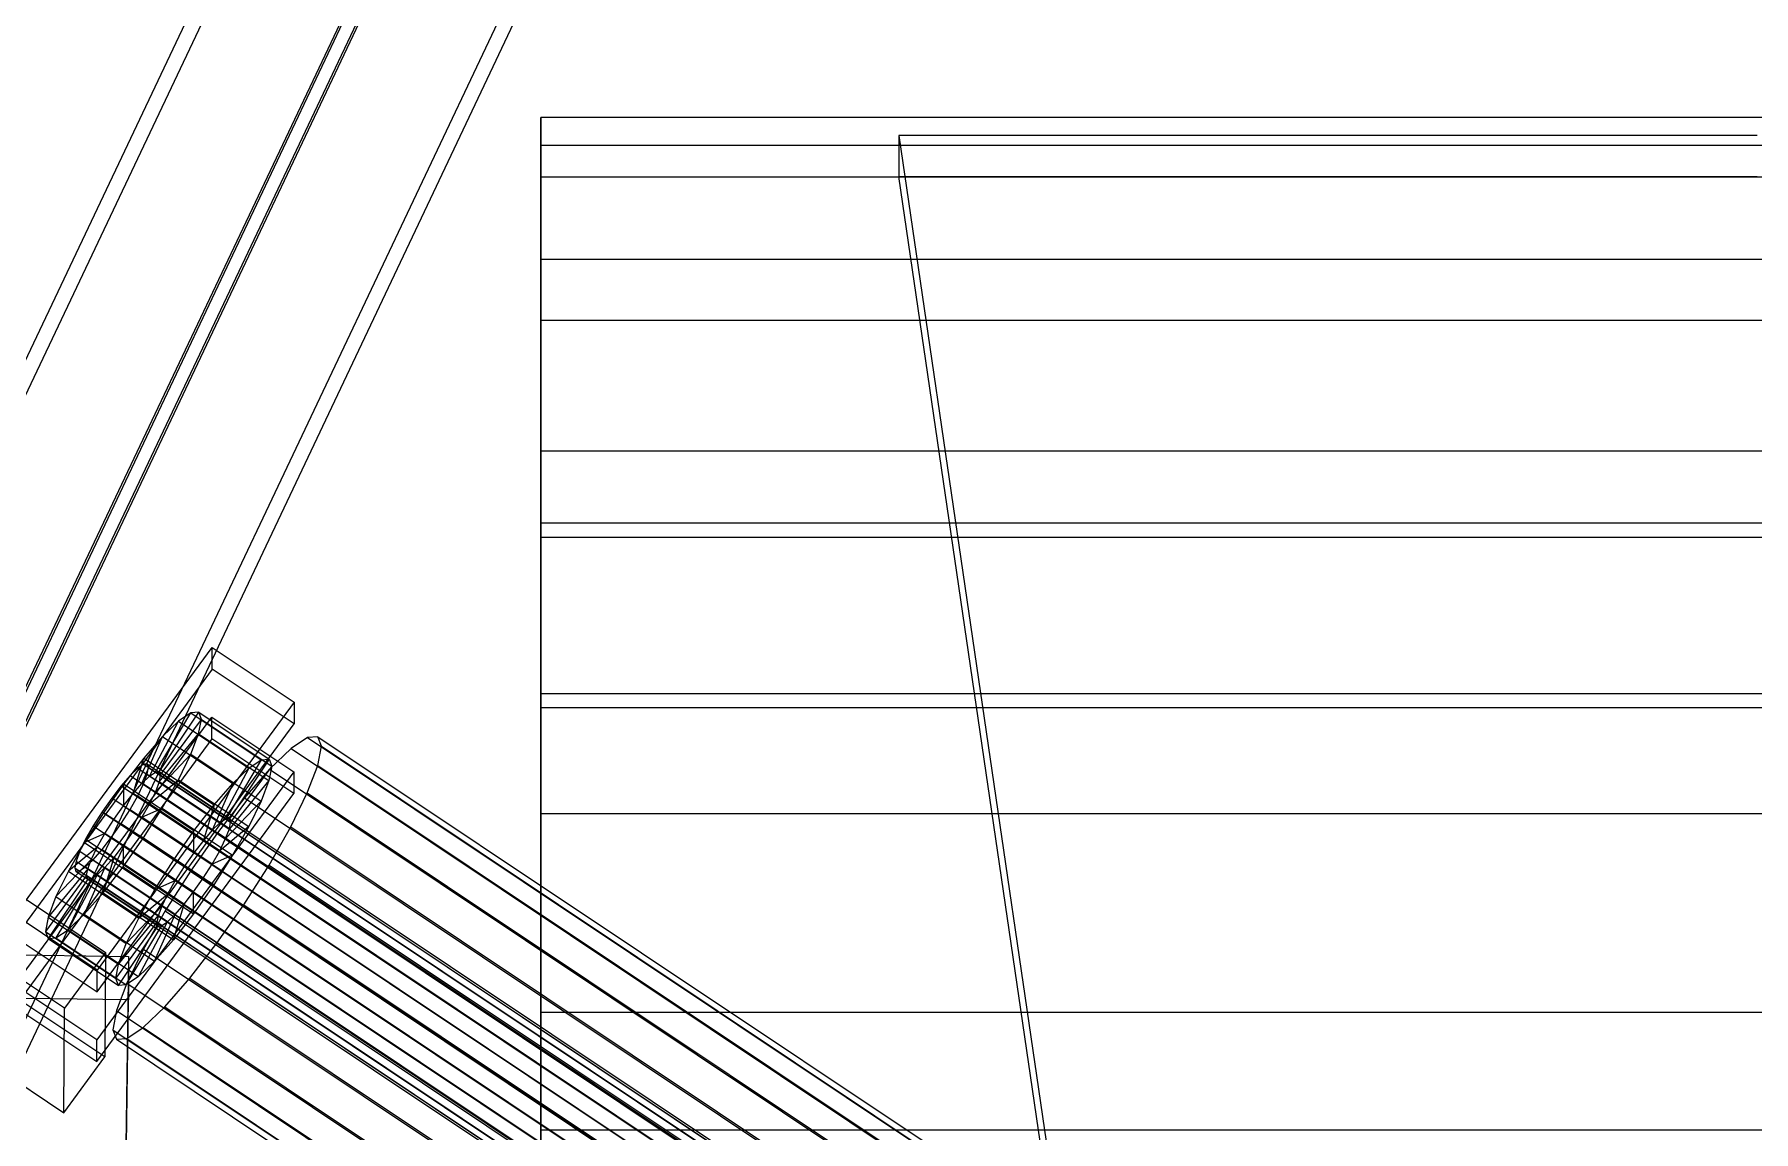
# Model space of a CAD drawing. Header units: millimetres. Extents: x -1970 to 34302, y -65268 to 6837.
# Drawn here: x -370.8 to -130.5, y -32471.9 to -32318.5 of the extents above; entities that cross this region are included whole.
import ezdxf

# ---------------------------------------------------------------- set-up
doc = ezdxf.new("R2010")
doc.units = ezdxf.units.MM
doc.layers.add('frontal_C01', color=7, linetype='Continuous', lineweight=0)
doc.layers.add('frontal_C02', color=7, linetype='Continuous', lineweight=0)

msp = doc.modelspace()

# ---------------------------------------------------------------- linework, layer by layer
at = {"layer": 'frontal_C01'}
for p, q in [((-439.114, -32505.516), (-299.114, -32210.225)), ((-439.114, -32510.386), (-299.114, -32215.095)), ((-280.886, -32218.066), (-420.886, -32513.357)), ((-420.886, -32518.227), (-280.886, -32222.936)), ((-439.114, -32551.172), (-299.114, -32255.881)), ((-439.114, -32556.042), (-299.114, -32260.751)), ((-280.886, -32263.722), (-420.886, -32559.014)), ((-420.886, -32563.884), (-280.886, -32268.593)), ((-300, -32334.062), (-300, -32330.147)), ((-300, -32330.147), (-300, -32338.485)), ((300, -32330.147), (-300, -32330.147)), ((-130, -32332.673), (-250, -32332.673)), ((-250, -32332.673), (-228.298, -32480.607)), ((-250, -32332.673), (-250, -32338.392)), ((-300, -32349.964), (-300, -32334.062)), ((300, -32334.062), (-300, -32334.062)), ((-300, -32338.485), (-300, -32358.508)), ((300, -32338.485), (-300, -32338.485)), ((-228.298, -32486.326), (-250, -32338.392)), ((-250, -32338.392), (-130, -32338.392)), ((-300, -32376.767), (-300, -32349.964)), ((300, -32349.964), (-300, -32349.964)), ((-300, -32358.508), (-300, -32388.85)), ((300, -32358.508), (-300, -32358.508)), ((-300, -32412.647), (-300, -32376.767)), ((300, -32376.767), (-300, -32376.767)), ((-300, -32388.85), (-300, -32427.445)), ((300, -32388.85), (-300, -32388.85)), ((-373.501, -32441.64), (-345.969, -32404.196)), ((-345.981, -32407.24), (-345.969, -32404.196)), ((-345.969, -32404.196), (-334.501, -32411.85)), ((-345.981, -32407.24), (-373.513, -32444.684)), ((-334.513, -32414.893), (-345.981, -32407.24)), ((-334.501, -32411.85), (-362.033, -32449.293)), ((-334.501, -32411.85), (-334.513, -32414.893)), ((-300, -32455.157), (-300, -32412.647)), ((300, -32412.647), (-300, -32412.647)), ((-373.539, -32451.38), (-346.008, -32413.936)), ((-362.045, -32452.337), (-334.513, -32414.893)), ((-354.71, -32422.175), (-350.645, -32414.507)), ((-353.892, -32421.627), (-348.918, -32413.349)), ((-353.378, -32421.586), (-347.835, -32413.263)), ((-353.205, -32422.056), (-347.47, -32414.255)), ((-350.645, -32414.507), (-352.899, -32416.658)), ((-348.918, -32413.349), (-350.645, -32414.507)), ((-350.645, -32414.507), (-340.816, -32421.067)), ((-347.835, -32413.263), (-348.918, -32413.349)), ((-348.918, -32413.349), (-339.088, -32419.909)), ((-347.847, -32416.257), (-347.47, -32414.255)), ((-347.835, -32413.263), (-338.005, -32419.823)), ((-347.47, -32414.255), (-347.835, -32413.263)), ((-347.47, -32414.255), (-337.64, -32420.815)), ((-346.02, -32416.98), (-346.008, -32413.936)), ((-346.008, -32413.936), (-334.539, -32421.59)), ((-346.02, -32416.98), (-373.551, -32454.424)), ((-355.777, -32423.194), (-352.899, -32416.658)), ((-352.899, -32416.658), (-355.525, -32419.655)), ((-353.384, -32423.004), (-347.847, -32416.257)), ((-352.899, -32416.658), (-343.069, -32423.218)), ((-348.941, -32419.133), (-347.847, -32416.257)), ((-347.847, -32416.257), (-338.017, -32422.817)), ((-334.551, -32424.633), (-346.02, -32416.98)), ((-332.629, -32416.798), (-334.938, -32418.346)), ((-331.181, -32416.683), (-332.629, -32416.798)), ((-332.629, -32416.798), (-148.32, -32539.796)), ((-330.692, -32418.009), (-331.181, -32416.683)), ((-331.181, -32416.683), (-146.872, -32539.682)), ((-355.525, -32419.655), (-358.345, -32423.294)), ((-357.021, -32424.614), (-355.525, -32419.655)), ((-355.525, -32419.655), (-345.695, -32426.214)), ((-353.902, -32424.366), (-348.941, -32419.133)), ((-350.678, -32422.686), (-348.941, -32419.133)), ((-348.941, -32419.133), (-339.111, -32425.692)), ((-339.088, -32419.909), (-344.062, -32428.187)), ((-338.005, -32419.823), (-343.549, -32428.146)), ((-340.816, -32421.067), (-339.088, -32419.909)), ((-339.088, -32419.909), (-338.005, -32419.823)), ((-338.005, -32419.823), (-337.64, -32420.815)), ((-334.938, -32418.346), (-337.95, -32421.221)), ((-334.938, -32418.346), (-150.629, -32541.344)), ((-331.197, -32420.685), (-330.692, -32418.009)), ((-330.692, -32418.009), (-146.383, -32541.007)), ((-334.539, -32421.59), (-362.071, -32459.033)), ((-357.415, -32422.101), (-358.659, -32423.52)), ((-356.348, -32421.082), (-357.415, -32422.101)), ((-357.415, -32422.101), (-143.617, -32564.778)), ((-355.53, -32420.534), (-356.348, -32421.082)), ((-356.348, -32421.082), (-142.549, -32563.76)), ((-355.777, -32423.194), (-354.71, -32422.175)), ((-355.541, -32423.273), (-355.022, -32421.911)), ((-355.017, -32420.493), (-355.53, -32420.534)), ((-355.53, -32420.534), (-141.731, -32563.211)), ((-355.022, -32421.911), (-354.844, -32420.963)), ((-355.022, -32421.911), (-141.224, -32564.589)), ((-354.844, -32420.963), (-355.017, -32420.493)), ((-355.017, -32420.493), (-141.218, -32563.171)), ((-354.844, -32420.963), (-141.045, -32563.641)), ((-354.71, -32422.175), (-353.892, -32421.627)), ((-344.88, -32428.735), (-354.71, -32422.175)), ((-353.892, -32421.627), (-353.378, -32421.586)), ((-344.062, -32428.187), (-353.892, -32421.627)), ((-353.205, -32422.056), (-353.384, -32423.004)), ((-343.549, -32428.146), (-353.378, -32421.586)), ((-353.378, -32421.586), (-353.205, -32422.056)), ((-343.376, -32428.616), (-353.205, -32422.056)), ((-340.816, -32421.067), (-344.88, -32428.735)), ((-337.64, -32420.815), (-343.376, -32428.616)), ((-343.069, -32423.218), (-340.816, -32421.067)), ((-337.95, -32421.221), (-341.461, -32425.227)), ((-337.64, -32420.815), (-338.017, -32422.817)), ((-337.95, -32421.221), (-153.641, -32544.219)), ((-334.539, -32421.59), (-334.551, -32424.633)), ((-332.659, -32424.529), (-331.197, -32420.685)), ((-331.197, -32420.685), (-146.887, -32543.684)), ((-362.083, -32462.077), (-334.551, -32424.633)), ((-358.345, -32423.294), (-361.166, -32427.327)), ((-358.659, -32423.52), (-359.995, -32425.244)), ((-358.659, -32423.52), (-144.861, -32566.198)), ((-358.345, -32423.294), (-358.357, -32426.337)), ((-358.357, -32426.337), (-357.021, -32424.614)), ((-348.515, -32429.853), (-358.345, -32423.294)), ((-357.021, -32424.614), (-355.777, -32423.194)), ((-347.191, -32431.173), (-357.021, -32424.614)), ((-356.363, -32424.956), (-355.541, -32423.273)), ((-345.947, -32429.754), (-355.777, -32423.194)), ((-355.541, -32423.273), (-141.742, -32565.951)), ((-354.725, -32426.049), (-350.678, -32422.686)), ((-353.902, -32424.366), (-354.725, -32426.049)), ((-353.384, -32423.004), (-353.902, -32424.366)), ((-344.073, -32430.926), (-353.902, -32424.366)), ((-343.554, -32429.564), (-353.384, -32423.004)), ((-352.938, -32426.674), (-350.678, -32422.686)), ((-350.678, -32422.686), (-340.848, -32429.246)), ((-343.069, -32423.218), (-345.947, -32429.754)), ((-345.695, -32426.214), (-343.069, -32423.218)), ((-338.017, -32422.817), (-343.554, -32429.564)), ((-338.017, -32422.817), (-339.111, -32425.692)), ((-334.981, -32429.279), (-332.659, -32424.529)), ((-332.659, -32424.529), (-148.35, -32547.528)), ((-359.995, -32425.244), (-361.332, -32427.154)), ((-146.196, -32567.922), (-359.995, -32425.244)), ((-359.693, -32428.248), (-358.357, -32426.337)), ((-358.68, -32428.812), (-357.434, -32426.845)), ((-358.357, -32426.337), (-348.527, -32432.897)), ((-357.434, -32426.845), (-356.363, -32424.956)), ((-357.434, -32426.845), (-143.635, -32569.523)), ((-356.363, -32424.956), (-142.565, -32567.634)), ((-354.725, -32426.049), (-355.796, -32427.939)), ((-355.796, -32427.939), (-352.938, -32426.674)), ((-355.569, -32430.827), (-352.938, -32426.674)), ((-344.895, -32432.609), (-354.725, -32426.049)), ((-352.938, -32426.674), (-343.108, -32433.234)), ((-348.515, -32429.853), (-345.695, -32426.214)), ((-345.695, -32426.214), (-347.191, -32431.173)), ((-341.461, -32425.227), (-345.231, -32430.092)), ((-339.111, -32425.692), (-344.073, -32430.926)), ((-341.461, -32425.227), (-157.152, -32548.225)), ((-339.111, -32425.692), (-340.848, -32429.246)), ((-361.166, -32427.327), (-363.797, -32431.479)), ((-362.578, -32429.121), (-363.648, -32431.011)), ((-361.332, -32427.154), (-362.578, -32429.121)), ((-362.578, -32429.121), (-148.779, -32571.799)), ((-361.332, -32427.154), (-147.533, -32569.832)), ((-359.693, -32428.248), (-361.166, -32427.327)), ((-361.166, -32427.327), (-351.336, -32433.887)), ((-360.939, -32430.215), (-359.693, -32428.248)), ((-360.017, -32430.723), (-358.68, -32428.812)), ((-349.863, -32434.808), (-359.693, -32428.248)), ((-358.68, -32428.812), (-144.881, -32571.49)), ((-355.796, -32427.939), (-357.042, -32429.906)), ((-345.966, -32434.499), (-355.796, -32427.939)), ((-344.88, -32428.735), (-345.947, -32429.754)), ((-340.848, -32429.246), (-344.895, -32432.609)), ((-344.062, -32428.187), (-344.88, -32428.735)), ((-343.549, -32428.146), (-344.062, -32428.187)), ((-343.554, -32429.564), (-343.376, -32428.616)), ((-343.376, -32428.616), (-343.549, -32428.146)), ((-340.848, -32429.246), (-343.108, -32433.234)), ((-338.003, -32434.612), (-334.981, -32429.279)), ((-334.981, -32429.279), (-150.672, -32552.278)), ((-300, -32427.445), (-300, -32471.662)), ((300, -32427.445), (-300, -32427.445)), ((-363.797, -32431.479), (-366.057, -32435.468)), ((-363.648, -32431.011), (-364.471, -32432.694)), ((-360.939, -32430.215), (-363.797, -32431.479)), ((-363.797, -32431.479), (-353.967, -32438.039)), ((-363.648, -32431.011), (-149.85, -32573.689)), ((-362.01, -32432.104), (-360.939, -32430.215)), ((-361.352, -32432.447), (-360.017, -32430.723)), ((-351.109, -32436.775), (-360.939, -32430.215)), ((-360.017, -32430.723), (-146.218, -32573.401)), ((-358.378, -32431.816), (-359.714, -32433.54)), ((-358.39, -32434.86), (-355.569, -32430.827)), ((-358.378, -32431.816), (-358.39, -32434.86)), ((-357.042, -32429.906), (-358.378, -32431.816)), ((-348.548, -32438.376), (-358.378, -32431.816)), ((-357.042, -32429.906), (-355.569, -32430.827)), ((-347.212, -32436.466), (-357.042, -32429.906)), ((-355.569, -32430.827), (-345.739, -32437.387)), ((-351.336, -32433.887), (-348.515, -32429.853)), ((-345.231, -32430.092), (-349.002, -32435.484)), ((-348.527, -32432.897), (-348.515, -32429.853)), ((-347.191, -32431.173), (-348.527, -32432.897)), ((-345.947, -32429.754), (-347.191, -32431.173)), ((-160.922, -32553.09), (-345.231, -32430.092)), ((-344.895, -32432.609), (-344.073, -32430.926)), ((-344.073, -32430.926), (-343.554, -32429.564)), ((-362.833, -32433.787), (-367.794, -32439.021)), ((-362.01, -32432.104), (-366.057, -32435.468)), ((-364.989, -32434.056), (-365.168, -32435.004)), ((-364.471, -32432.694), (-364.989, -32434.056)), ((-364.989, -32434.056), (-151.191, -32576.734)), ((-364.471, -32432.694), (-150.672, -32575.372)), ((-363.664, -32434.885), (-362.596, -32433.866)), ((-363.351, -32435.149), (-362.833, -32433.787)), ((-362.833, -32433.787), (-362.01, -32432.104)), ((-353.003, -32440.347), (-362.833, -32433.787)), ((-362.596, -32433.866), (-361.352, -32432.447)), ((-362.596, -32433.866), (-148.798, -32576.544)), ((-352.18, -32438.664), (-362.01, -32432.104)), ((-361.352, -32432.447), (-147.554, -32575.124)), ((-359.714, -32433.54), (-361.21, -32438.499)), ((-359.714, -32433.54), (-360.958, -32434.959)), ((-349.884, -32440.1), (-359.714, -32433.54)), ((-353.967, -32438.039), (-351.336, -32433.887)), ((-351.336, -32433.887), (-349.863, -32434.808)), ((-348.527, -32432.897), (-349.863, -32434.808)), ((-345.966, -32434.499), (-344.895, -32432.609)), ((-343.108, -32433.234), (-345.966, -32434.499)), ((-343.108, -32433.234), (-345.739, -32437.387)), ((-363.53, -32436.097), (-369.265, -32443.898)), ((-363.357, -32436.567), (-368.9, -32444.89)), ((-363.351, -32435.149), (-368.888, -32441.896)), ((-362.843, -32436.526), (-367.817, -32444.804)), ((-366.057, -32435.468), (-367.794, -32439.021)), ((-362.025, -32435.978), (-366.09, -32443.646)), ((-366.057, -32435.468), (-356.228, -32442.028)), ((-365.168, -32435.004), (-364.995, -32435.474)), ((-365.168, -32435.004), (-151.369, -32577.682)), ((-364.995, -32435.474), (-364.482, -32435.433)), ((-364.995, -32435.474), (-151.196, -32578.152)), ((-364.482, -32435.433), (-363.664, -32434.885)), ((-364.482, -32435.433), (-150.683, -32578.111)), ((-360.958, -32434.959), (-363.836, -32441.496)), ((-363.664, -32434.885), (-149.865, -32577.563)), ((-363.53, -32436.097), (-363.351, -32435.149)), ((-363.357, -32436.567), (-363.53, -32436.097)), ((-353.7, -32442.657), (-363.53, -32436.097)), ((-362.843, -32436.526), (-363.357, -32436.567)), ((-353.527, -32443.127), (-363.357, -32436.567)), ((-353.521, -32441.709), (-363.351, -32435.149)), ((-362.025, -32435.978), (-362.843, -32436.526)), ((-353.014, -32443.086), (-362.843, -32436.526)), ((-360.958, -32434.959), (-362.025, -32435.978)), ((-352.196, -32442.538), (-362.025, -32435.978)), ((-361.21, -32438.499), (-358.39, -32434.86)), ((-351.128, -32441.519), (-360.958, -32434.959)), ((-358.39, -32434.86), (-348.56, -32441.42)), ((-349.002, -32435.484), (-352.519, -32441.035)), ((-349.863, -32434.808), (-351.109, -32436.775)), ((-349.002, -32435.484), (-164.693, -32558.482)), ((-348.548, -32438.376), (-347.212, -32436.466)), ((-347.212, -32436.466), (-345.966, -32434.499)), ((-345.739, -32437.387), (-347.212, -32436.466)), ((-341.52, -32440.163), (-338.003, -32434.612)), ((-338.003, -32434.612), (-153.694, -32557.61)), ((-367.794, -32439.021), (-368.888, -32441.896)), ((-367.794, -32439.021), (-357.964, -32445.581)), ((-363.836, -32441.496), (-361.21, -32438.499)), ((-361.21, -32438.499), (-351.38, -32445.059)), ((-356.228, -32442.028), (-353.967, -32438.039)), ((-356.228, -32442.028), (-352.18, -32438.664)), ((-353.967, -32438.039), (-351.109, -32436.775)), ((-352.18, -32438.664), (-353.003, -32440.347)), ((-351.109, -32436.775), (-352.18, -32438.664)), ((-349.884, -32440.1), (-348.548, -32438.376)), ((-345.739, -32437.387), (-348.56, -32441.42)), ((-348.56, -32441.42), (-348.548, -32438.376)), ((-372.35, -32439.167), (-360.882, -32446.82)), ((-366.09, -32443.646), (-363.836, -32441.496)), ((-363.836, -32441.496), (-354.006, -32448.056)), ((-357.964, -32445.581), (-353.003, -32440.347)), ((-352.519, -32441.035), (-355.541, -32446.367)), ((-354.006, -32448.056), (-351.128, -32441.519)), ((-353.003, -32440.347), (-353.521, -32441.709)), ((-352.519, -32441.035), (-168.21, -32564.033)), ((-352.196, -32442.538), (-351.128, -32441.519)), ((-351.38, -32445.059), (-349.884, -32440.1)), ((-348.56, -32441.42), (-351.38, -32445.059)), ((-351.128, -32441.519), (-349.884, -32440.1)), ((-345.291, -32445.554), (-341.52, -32440.163)), ((-341.52, -32440.163), (-157.211, -32563.161)), ((-362.033, -32449.293), (-373.501, -32441.64)), ((-368.888, -32441.896), (-369.265, -32443.898)), ((-369.265, -32443.898), (-368.9, -32444.89)), ((-369.265, -32443.898), (-359.436, -32450.458)), ((-368.888, -32441.896), (-359.058, -32448.456)), ((-367.817, -32444.804), (-366.09, -32443.646)), ((-366.09, -32443.646), (-356.26, -32450.206)), ((-359.436, -32450.458), (-353.7, -32442.657)), ((-359.07, -32451.45), (-353.527, -32443.127)), ((-359.058, -32448.456), (-353.521, -32441.709)), ((-357.987, -32451.364), (-353.014, -32443.086)), ((-357.964, -32445.581), (-356.228, -32442.028)), ((-356.26, -32450.206), (-352.196, -32442.538)), ((-353.521, -32441.709), (-353.7, -32442.657)), ((-353.7, -32442.657), (-353.527, -32443.127)), ((-353.527, -32443.127), (-353.014, -32443.086)), ((-353.014, -32443.086), (-352.196, -32442.538)), ((-373.513, -32444.684), (-362.045, -32452.337)), ((-368.9, -32444.89), (-367.817, -32444.804)), ((-368.9, -32444.89), (-359.07, -32451.45)), ((-367.817, -32444.804), (-357.987, -32451.364)), ((-359.058, -32448.456), (-357.964, -32445.581)), ((-351.38, -32445.059), (-354.006, -32448.056)), ((-349.061, -32450.419), (-345.291, -32445.554)), ((-345.291, -32445.554), (-160.982, -32568.553)), ((-366.618, -32454.621), (-378.086, -32446.968)), ((-375.644, -32447.133), (-357.646, -32447.376)), ((-360.882, -32446.82), (-366.618, -32454.621)), ((-360.882, -32446.82), (-360.939, -32461.43)), ((-357.646, -32447.376), (-360.514, -32640.376)), ((-359.436, -32450.458), (-359.058, -32448.456)), ((-355.541, -32446.367), (-357.863, -32451.117)), ((-357.646, -32447.376), (-357.646, -32453.464)), ((-354.006, -32448.056), (-356.26, -32450.206)), ((-355.541, -32446.367), (-171.232, -32569.365)), ((-362.045, -32452.337), (-362.033, -32449.293)), ((-359.07, -32451.45), (-359.436, -32450.458)), ((-357.863, -32451.117), (-359.326, -32454.961)), ((-356.26, -32450.206), (-357.987, -32451.364)), ((-357.863, -32451.117), (-173.554, -32574.115)), ((-352.572, -32454.426), (-349.061, -32450.419)), ((-349.061, -32450.419), (-164.752, -32573.417)), ((-357.646, -32453.464), (-375.644, -32453.221)), ((-362.071, -32459.033), (-373.539, -32451.38)), ((-360.514, -32646.464), (-357.646, -32453.464)), ((-357.987, -32451.364), (-359.07, -32451.45)), ((-373.551, -32454.424), (-362.083, -32462.077)), ((-360.939, -32461.43), (-372.408, -32453.777)), ((-366.675, -32469.231), (-366.618, -32454.621)), ((-359.326, -32454.961), (-359.83, -32457.637)), ((-359.326, -32454.961), (-175.016, -32577.959)), ((-355.584, -32457.301), (-352.572, -32454.426)), ((-352.572, -32454.426), (-168.263, -32577.424)), ((-300, -32501.4), (-300, -32455.157)), ((-300, -32455.157), (300, -32455.157)), ((-359.83, -32457.637), (-359.341, -32458.963)), ((-359.83, -32457.637), (-175.521, -32580.635)), ((-357.893, -32458.848), (-355.584, -32457.301)), ((-355.584, -32457.301), (-171.275, -32580.299)), ((-362.083, -32462.077), (-362.071, -32459.033)), ((-359.341, -32458.963), (-357.893, -32458.848)), ((-359.341, -32458.963), (-175.032, -32581.961)), ((-357.893, -32458.848), (-173.584, -32581.846)), ((-378.143, -32461.578), (-366.675, -32469.231)), ((-366.675, -32469.231), (-360.939, -32461.43)), ((-300, -32471.662), (-300, -32518.488)), ((300, -32471.662), (-300, -32471.662))]:
    msp.add_line(p, q, dxfattribs=at)
at = {"layer": 'frontal_C02'}
for p, q in [((-300, -32550.456), (-300, -32386.787)), ((-300, -32386.787), (300, -32386.787)), ((-300, -32410.695), (-300, -32386.787)), ((300, -32410.695), (-300, -32410.695)), ((-300, -32410.695), (-300, -32574.364))]:
    msp.add_line(p, q, dxfattribs=at)

doc.saveas('drawing.dxf')
